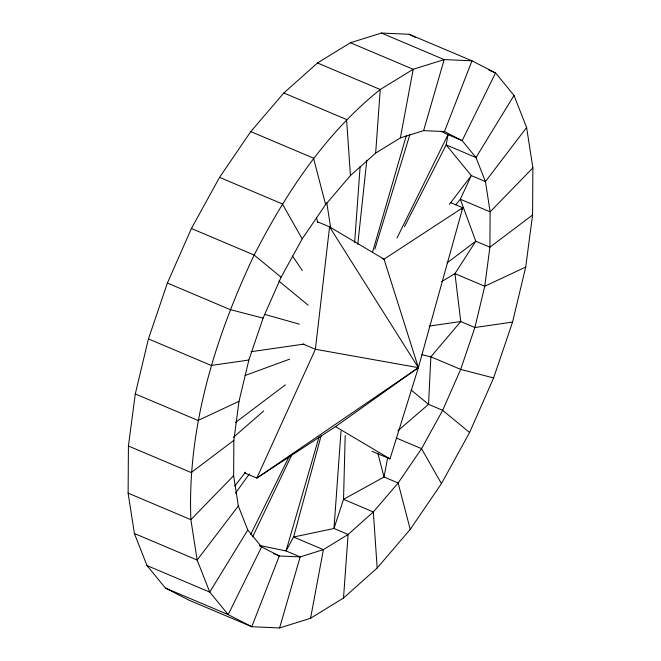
<?xml version="1.0" encoding="UTF-8"?>
<svg xmlns="http://www.w3.org/2000/svg" width="661" height="661" viewBox="0 0 661 661"><rect width="100%" height="100%" fill="white"/><g stroke="black" fill="none" stroke-linecap="round" stroke-linejoin="round"><path stroke-width="0.99" d="M128.118 493.131L128.424 446.01L135.29 393.931L148.444 338.903L167.398 283.048L191.409 228.508L219.559 177.371L250.767 131.613L283.833 92.986L317.487 62.977L350.437 42.742L381.414 33.05L409.225 34.281L471.987 60.82L495.568 72.925L514.018 95.44L526.61 127.499L532.882 167.869L532.576 214.99L525.71 267.069L512.556 322.097L493.602 377.952L469.591 432.492L441.441 483.629L410.233 529.387L377.167 568.014L343.513 598.023L310.563 618.258L279.586 627.95L251.775 626.719L189.013 600.18L165.432 588.075L146.982 565.56L134.39 533.501L128.118 493.131L190.88 519.678L197.152 560.041L209.744 592.099L228.194 614.614L251.775 626.719L279.297 555.984L300.16 556.909L323.394 549.638L348.099 534.46L373.341 511.953L398.145 482.984L421.553 448.662L442.663 410.316L460.676 369.408L474.887 327.517L484.753 286.246L489.9 247.189L490.132 211.842L485.43 181.568L475.978 157.525L462.146 140.636L444.465 131.564L423.602 130.638L400.368 137.901L375.663 153.079L350.421 175.586L325.617 204.555L302.209 238.877L281.099 277.223L263.086 318.131L248.875 360.03L239.009 401.293L233.862 440.35L233.63 475.697L238.332 505.979L247.784 530.015L261.616 546.903L279.297 555.984L273.712 553.621M345.199 435.549L343.53 499.344L333.979 528.486L293.583 537.029L286.039 550.935L259.368 545.416M341.018 431.096L333.979 528.486L348.099 534.46L343.513 598.023M354.651 242.455L360.129 166.589M375.663 153.079L380.249 89.516L413.199 69.281L444.175 59.589L471.987 60.82L444.465 131.564M357.783 244.38L366.814 160.202M310.563 618.258L323.394 549.638L293.583 537.029L321.213 435.425M400.368 137.901L413.199 69.281L350.437 42.742M387.594 458.032L384.024 477.011L343.53 499.344L373.341 511.953L377.167 568.014M372.052 451.306L390.007 458.899L418.363 367.656L462.75 207.719L450.463 202.522M319.048 436.929L286.039 550.935L300.16 556.909L279.586 627.95M372.449 252.543L406.325 135.571M423.602 130.638L444.175 59.589L381.414 33.05M374.878 249.081L409.828 134.728M461.89 209.595L462.75 207.719L384.033 259.162L382.149 258.36M252.601 536.864L292.179 454.074M250.684 534.468L289.419 455.983M396.98 238.076L448.026 134.67L462.146 140.636L495.568 72.925L488.917 70.116M404.466 226.665L446.167 144.916L448.026 134.67L440.606 131.175M247.784 530.015L209.744 592.099L146.982 565.56M514.018 95.44L475.978 157.525L446.167 144.916L471.31 175.595L485.43 181.568L526.61 127.499M235.473 493.18L249.362 473.97M234.82 486.075L245.429 472.152M449.472 204.266L471.31 175.595L460.32 199.234L455.76 204.844M238.332 505.979L197.152 560.041L134.39 533.501M233.63 475.697L190.88 519.678C187.212 427.642 215.131 337.432 254.171 255.047C285.949 193.07 325.295 133.373 380.249 89.516L317.487 62.977M532.882 167.869L490.132 211.842L460.32 199.234L475.78 241.215L489.9 247.189L532.576 214.99M233.383 437.359L263.731 410.944M397.872 430.774L428.543 404.342L430.856 356.8L460.767 321.543L454.942 273.637L475.78 241.215L447.059 262.888M235.333 422.619L285.387 384.851M233.862 440.35L191.186 472.549L128.424 446.01M244.553 472.863L256.832 478.06L335.54 426.609L418.363 367.656L384.033 259.162L329.566 226.872L317.288 221.683M418.363 367.656L256.832 478.06L315.396 349.272L329.566 226.872L418.363 367.656L315.396 349.272L303.118 344.075M441.655 281.594L454.942 273.637L484.753 286.246L525.71 267.069M239.009 401.293L198.052 420.47L135.29 393.931M245.049 375.522L289.617 359.154M251.048 351.71L303.986 344.1M429.204 326.08L460.767 321.543L474.887 327.517L512.556 322.097M248.875 360.03L211.206 365.45L148.444 338.903M421.85 354.742L430.856 356.8L460.676 369.408L493.602 377.952M263.086 318.131L230.16 309.588L167.398 283.048M264.863 314.429L299.4 324.171M283.833 92.986L346.595 119.525L350.421 175.586M250.767 131.613L313.529 158.153L325.617 204.555M219.559 177.371L282.321 203.91L302.209 238.877M191.409 228.508L254.171 255.047L281.099 277.223M396.393 438.028L421.553 448.662L441.441 483.629M259.732 546.11L261.616 546.903L228.194 614.614L165.432 588.075M409.225 34.281L415.579 37.537M335.54 426.609L390.007 458.899M469.591 432.492L442.663 410.316L428.543 404.342L411.117 389.99M278.859 281.041L308.158 305.184M292.534 256.071L302.317 270.539M410.233 529.387L398.145 482.984L384.024 477.011L377.803 453.149M316.421 217.477L317.71 222.451M326.765 202.621L330.707 228.028"/></g></svg>
